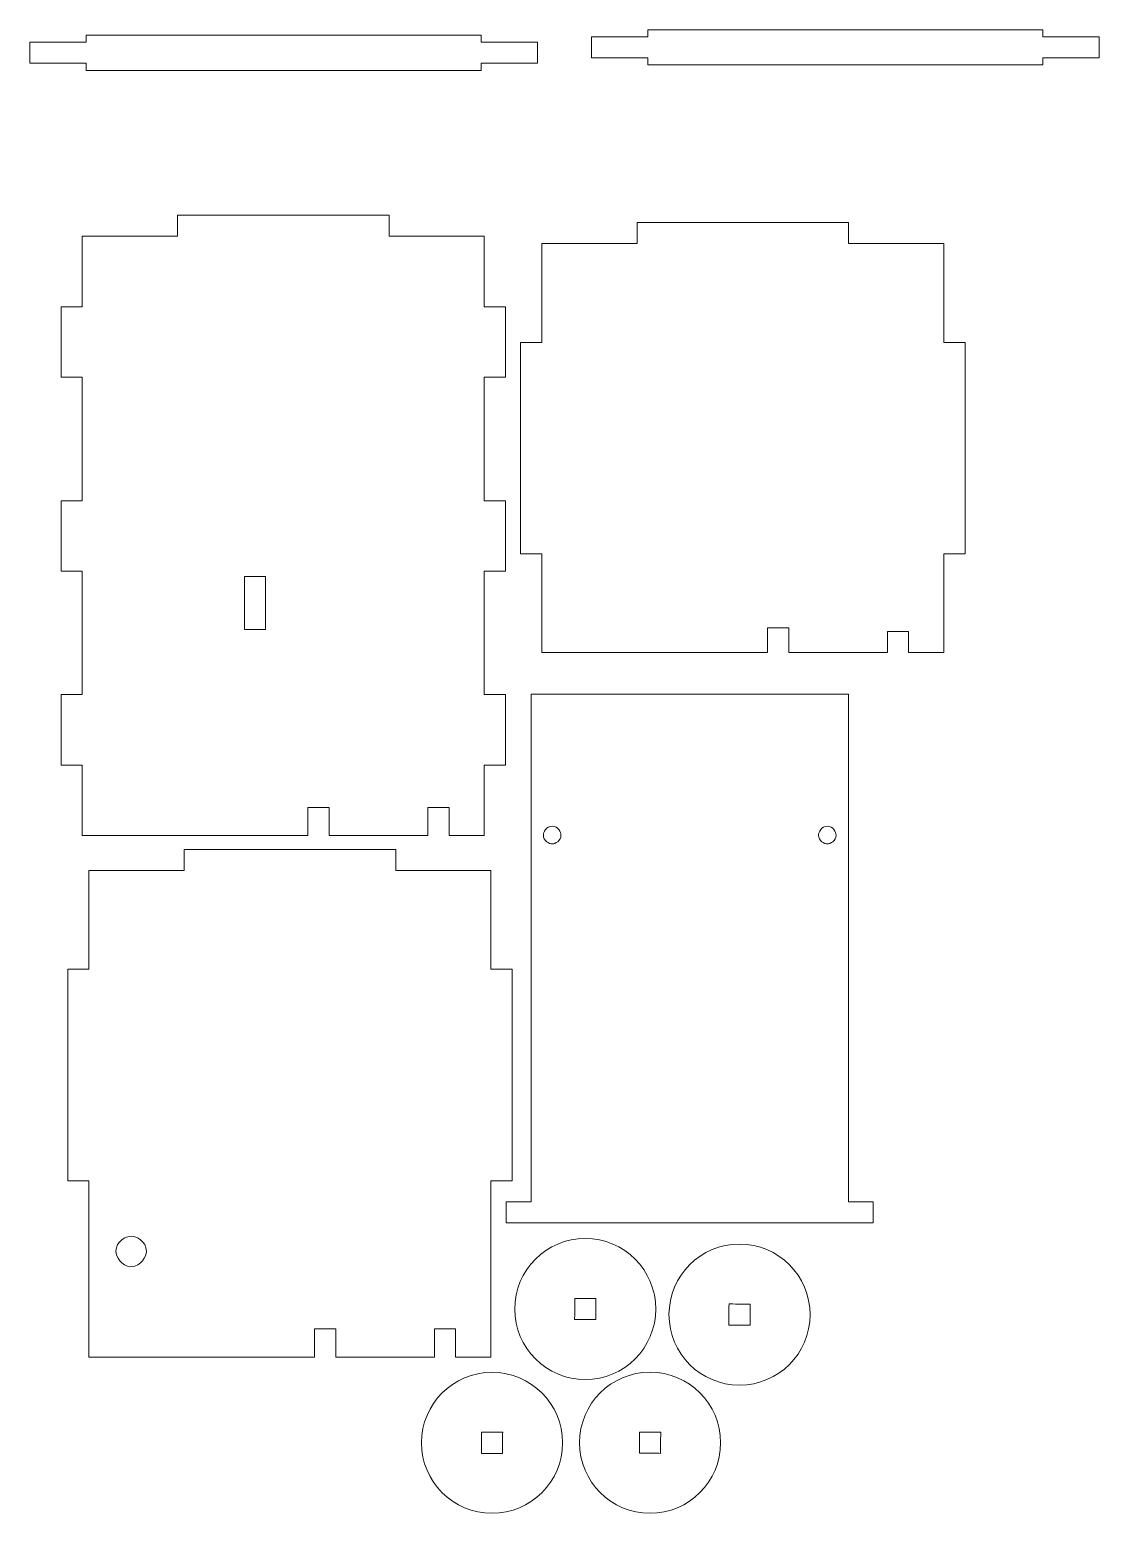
# Model space of a CAD drawing. Header units: millimetres. Extents: x -5059 to 5976, y -2595 to 3315.
# Drawn here: x 1035.9 to 1339.2, y -697.9 to -277.1 of the extents above; entities that cross this region are included whole.
import ezdxf

# ---------------------------------------------------------------- set-up
doc = ezdxf.new("R2010")
doc.units = ezdxf.units.MM
doc.header["$MEASUREMENT"] = 0
doc.layers.add('Make2D$visible$lines', color=7, linetype='Continuous')

msp = doc.modelspace()

# ---------------------------------------------------------------- linework, layer by layer
at = {"layer": 'Make2D$visible$lines', "color": 250, "lineweight": 9}
for centre in [(1193.4702, -639.926), (1237.1987, -641.5148), (1167.0303, -677.8798), (1211.8304, -677.8482)]:
    msp.add_ellipse(centre, major_axis=(20.0001, 0), ratio=0.999995, dxfattribs=at)
at = {"layer": 'Make2D$visible$lines', "color": 18, "lineweight": 9}
for points in [[(1323.2031, -277.0658), (1285.8698, -277.0658), (1229.8698, -277.0658), (1211.2031, -277.0658)], [(1211.2031, -277.0658), (1211.2031, -277.7325), (1211.2031, -278.7325), (1211.2031, -279.0658)], [(1323.2031, -279.0658), (1323.2031, -278.3992), (1323.2031, -277.3992), (1323.2031, -277.0658)], [(1051.9467, -280.5991), (1046.6134, -280.5991), (1038.6134, -280.5991), (1035.9467, -280.5991)], [(1035.9467, -280.5991), (1035.9467, -282.5991), (1035.9467, -285.5991), (1035.9467, -286.5991)], [(1163.9467, -278.5991), (1126.6134, -278.5991), (1070.6134, -278.5991), (1051.9467, -278.5991)], [(1051.9467, -278.5991), (1051.9467, -279.2657), (1051.9467, -280.2657), (1051.9467, -280.5991)], [(1163.9467, -280.5991), (1163.9467, -279.9324), (1163.9467, -278.9324), (1163.9467, -278.5991)], [(1179.9467, -280.5991), (1174.6134, -280.5991), (1166.6134, -280.5991), (1163.9467, -280.5991)], [(1179.9467, -286.5991), (1179.9467, -284.5991), (1179.9467, -281.5991), (1179.9467, -280.5991)], [(1211.2031, -279.0658), (1205.8698, -279.0658), (1197.8698, -279.0658), (1195.2031, -279.0658)], [(1195.2031, -279.0658), (1195.2031, -281.0658), (1195.2031, -284.0658), (1195.2031, -285.0658)], [(1339.2031, -279.0658), (1333.8698, -279.0658), (1325.8698, -279.0658), (1323.2031, -279.0658)], [(1339.2031, -285.0658), (1339.2031, -283.0658), (1339.2031, -280.0658), (1339.2031, -279.0658)], [(1195.2031, -285.0658), (1200.5365, -285.0658), (1208.5365, -285.0658), (1211.2031, -285.0658)], [(1211.2031, -285.0658), (1211.2031, -285.7325), (1211.2031, -286.7325), (1211.2031, -287.0658)], [(1323.2031, -287.0658), (1323.2031, -286.3992), (1323.2031, -285.3992), (1323.2031, -285.0658)], [(1323.2031, -285.0658), (1328.5365, -285.0658), (1336.5365, -285.0658), (1339.2031, -285.0658)], [(1035.9467, -286.5991), (1041.2801, -286.5991), (1049.2801, -286.5991), (1051.9467, -286.5991)], [(1051.9467, -286.5991), (1051.9467, -287.2657), (1051.9467, -288.2657), (1051.9467, -288.5991)], [(1051.9467, -288.5991), (1089.2801, -288.5991), (1145.2801, -288.5991), (1163.9467, -288.5991)], [(1163.9467, -288.5991), (1163.9467, -287.9324), (1163.9467, -286.9324), (1163.9467, -286.5991)], [(1163.9467, -286.5991), (1169.2801, -286.5991), (1177.2801, -286.5991), (1179.9467, -286.5991)], [(1211.2031, -287.0658), (1248.5365, -287.0658), (1304.5365, -287.0658), (1323.2031, -287.0658)], [(1077.8331, -329.6642), (1097.8331, -329.6642), (1127.8331, -329.6642), (1137.8331, -329.6642)], [(1077.8331, -335.6642), (1077.8331, -333.6642), (1077.8331, -330.6642), (1077.8331, -329.6642)], [(1137.8331, -329.6642), (1137.8331, -331.6642), (1137.8331, -334.6642), (1137.8331, -335.6642)], [(1208.1308, -331.7535), (1228.1308, -331.7535), (1258.1308, -331.7535), (1268.1308, -331.7535)], [(1208.1308, -337.7535), (1208.1308, -335.7535), (1208.1308, -332.7535), (1208.1308, -331.7535)], [(1268.1308, -331.7535), (1268.1308, -333.7535), (1268.1308, -336.7535), (1268.1308, -337.7535)], [(1077.8331, -335.6642), (1068.8331, -335.6642), (1055.3331, -335.6642), (1050.8331, -335.6642)], [(1050.8331, -335.6642), (1050.8331, -342.3309), (1050.8331, -352.3309), (1050.8331, -355.6642)], [(1164.8331, -335.6642), (1155.8331, -335.6642), (1142.3331, -335.6642), (1137.8331, -335.6642)], [(1164.8331, -355.6642), (1164.8331, -348.9975), (1164.8331, -338.9975), (1164.8331, -335.6642)], [(1208.1308, -337.7535), (1199.1308, -337.7535), (1185.6308, -337.7535), (1181.1308, -337.7535)], [(1181.1308, -337.7535), (1181.1308, -347.0868), (1181.1308, -361.0868), (1181.1308, -365.7535)], [(1295.1308, -337.7535), (1286.1308, -337.7535), (1272.6308, -337.7535), (1268.1308, -337.7535)], [(1295.1308, -365.7535), (1295.1308, -356.4202), (1295.1308, -342.4202), (1295.1308, -337.7535)], [(1044.8331, -355.6642), (1046.8331, -355.6642), (1049.8331, -355.6642), (1050.8331, -355.6642)], [(1044.8331, -375.6642), (1044.8331, -368.9975), (1044.8331, -358.9975), (1044.8331, -355.6642)], [(1164.8331, -355.6642), (1166.8331, -355.6642), (1169.8331, -355.6642), (1170.8331, -355.6642)], [(1170.8331, -355.6642), (1170.8331, -362.3309), (1170.8331, -372.3309), (1170.8331, -375.6642)], [(1175.1308, -365.7535), (1177.1308, -365.7535), (1180.1308, -365.7535), (1181.1308, -365.7535)], [(1175.1308, -425.7535), (1175.1308, -405.7535), (1175.1308, -375.7535), (1175.1308, -365.7535)], [(1295.1308, -365.7535), (1297.1308, -365.7535), (1300.1308, -365.7535), (1301.1308, -365.7535)], [(1301.1308, -365.7535), (1301.1308, -385.7535), (1301.1308, -415.7535), (1301.1308, -425.7535)], [(1050.8331, -375.6642), (1048.8331, -375.6642), (1045.8331, -375.6642), (1044.8331, -375.6642)], [(1050.8331, -375.6642), (1050.8331, -387.3309), (1050.8331, -404.8309), (1050.8331, -410.6642)], [(1170.8331, -375.6642), (1168.8331, -375.6642), (1165.8331, -375.6642), (1164.8331, -375.6642)], [(1164.8331, -410.6642), (1164.8331, -398.9975), (1164.8331, -381.4975), (1164.8331, -375.6642)], [(1044.8331, -410.6642), (1046.8331, -410.6642), (1049.8331, -410.6642), (1050.8331, -410.6642)], [(1044.8331, -430.6642), (1044.8331, -423.9975), (1044.8331, -413.9975), (1044.8331, -410.6642)], [(1164.8331, -410.6642), (1166.8331, -410.6642), (1169.8331, -410.6642), (1170.8331, -410.6642)], [(1170.8331, -410.6642), (1170.8331, -417.3309), (1170.8331, -427.3309), (1170.8331, -430.6642)], [(1181.1308, -425.7535), (1179.1308, -425.7535), (1176.1308, -425.7535), (1175.1308, -425.7535)], [(1181.1308, -425.7535), (1181.1308, -435.0868), (1181.1308, -449.0868), (1181.1308, -453.7535)], [(1301.1308, -425.7535), (1299.1308, -425.7535), (1296.1308, -425.7535), (1295.1308, -425.7535)], [(1295.1308, -453.7535), (1295.1308, -444.4202), (1295.1308, -430.4202), (1295.1308, -425.7535)], [(1050.8331, -430.6642), (1048.8331, -430.6642), (1045.8331, -430.6642), (1044.8331, -430.6642)], [(1050.8331, -430.6642), (1050.8331, -442.3309), (1050.8331, -459.8309), (1050.8331, -465.6642)], [(1096.8331, -432.1642), (1096.8331, -437.1642), (1096.8331, -444.6642), (1096.8331, -447.1642)], [(1102.8331, -432.1642), (1100.8331, -432.1642), (1097.8331, -432.1642), (1096.8331, -432.1642)], [(1102.8331, -447.1642), (1102.8331, -442.1642), (1102.8331, -434.6642), (1102.8331, -432.1642)], [(1170.8331, -430.6642), (1168.8331, -430.6642), (1165.8331, -430.6642), (1164.8331, -430.6642)], [(1164.8331, -465.6642), (1164.8331, -453.9975), (1164.8331, -436.4975), (1164.8331, -430.6642)], [(1096.8331, -447.1642), (1098.8331, -447.1642), (1101.8331, -447.1642), (1102.8331, -447.1642)], [(1251.1308, -446.7535), (1249.1308, -446.7535), (1246.1308, -446.7535), (1245.1308, -446.7535)], [(1245.1308, -446.7535), (1245.1308, -449.0868), (1245.1308, -452.5868), (1245.1308, -453.7535)], [(1251.1308, -453.7535), (1251.1308, -451.4202), (1251.1308, -447.9202), (1251.1308, -446.7535)], [(1285.1308, -447.7535), (1283.1308, -447.7535), (1280.1308, -447.7535), (1279.1308, -447.7535)], [(1279.1308, -447.7535), (1279.1308, -449.7535), (1279.1308, -452.7535), (1279.1308, -453.7535)], [(1285.1308, -453.7535), (1285.1308, -451.7535), (1285.1308, -448.7535), (1285.1308, -447.7535)], [(1181.1308, -453.7535), (1202.4641, -453.7535), (1234.4641, -453.7535), (1245.1308, -453.7535)], [(1251.1308, -453.7535), (1260.4641, -453.7535), (1274.4641, -453.7535), (1279.1308, -453.7535)], [(1285.1308, -453.7535), (1288.4641, -453.7535), (1293.4641, -453.7535), (1295.1308, -453.7535)], [(1044.8331, -465.6642), (1046.8331, -465.6642), (1049.8331, -465.6642), (1050.8331, -465.6642)], [(1044.8331, -485.6642), (1044.8331, -478.9975), (1044.8331, -468.9975), (1044.8331, -465.6642)], [(1164.8331, -465.6642), (1166.8331, -465.6642), (1169.8331, -465.6642), (1170.8331, -465.6642)], [(1170.8331, -465.6642), (1170.8331, -472.3309), (1170.8331, -482.3309), (1170.8331, -485.6642)], [(1178.0824, -465.5092), (1208.0824, -465.5092), (1253.0824, -465.5092), (1268.0824, -465.5092)], [(1178.0824, -465.5092), (1178.0824, -513.5092), (1178.0824, -585.5092), (1178.0824, -609.5092)], [(1268.0824, -465.5092), (1268.0824, -513.5092), (1268.0824, -585.5092), (1268.0824, -609.5092)], [(1050.8331, -485.6642), (1048.8331, -485.6642), (1045.8331, -485.6642), (1044.8331, -485.6642)], [(1050.8331, -485.6642), (1050.8331, -492.3309), (1050.8331, -502.3309), (1050.8331, -505.6642)], [(1170.8331, -485.6642), (1168.8331, -485.6642), (1165.8331, -485.6642), (1164.8331, -485.6642)], [(1164.8331, -505.6642), (1164.8331, -498.9975), (1164.8331, -488.9975), (1164.8331, -485.6642)], [(1120.8331, -497.6642), (1118.8331, -497.6642), (1115.8331, -497.6642), (1114.8331, -497.6642)], [(1114.8331, -497.6642), (1114.8331, -500.3309), (1114.8331, -504.3309), (1114.8331, -505.6642)], [(1120.8331, -505.6642), (1120.8331, -502.9975), (1120.8331, -498.9975), (1120.8331, -497.6642)], [(1154.8331, -497.6642), (1152.8331, -497.6642), (1149.8331, -497.6642), (1148.8331, -497.6642)], [(1148.8331, -497.6642), (1148.8331, -500.3309), (1148.8331, -504.3309), (1148.8331, -505.6642)], [(1154.8331, -505.6642), (1154.8331, -502.9975), (1154.8331, -498.9975), (1154.8331, -497.6642)], [(1050.8331, -505.6642), (1072.1665, -505.6642), (1104.1665, -505.6642), (1114.8331, -505.6642)], [(1120.8331, -505.6642), (1130.1665, -505.6642), (1144.1665, -505.6642), (1148.8331, -505.6642)], [(1154.8331, -505.6642), (1158.1665, -505.6642), (1163.1665, -505.6642), (1164.8331, -505.6642)], [(1079.7182, -509.5569), (1099.7182, -509.5569), (1129.7182, -509.5569), (1139.7182, -509.5569)], [(1079.7182, -515.5569), (1079.7182, -513.5569), (1079.7182, -510.5569), (1079.7182, -509.5569)], [(1139.7182, -509.5569), (1139.7182, -511.5569), (1139.7182, -514.5569), (1139.7182, -515.5569)], [(1079.7182, -515.5569), (1070.7182, -515.5569), (1057.2182, -515.5569), (1052.7182, -515.5569)], [(1052.7182, -515.5569), (1052.7182, -524.8902), (1052.7182, -538.8902), (1052.7182, -543.5569)], [(1166.7182, -515.5569), (1157.7182, -515.5569), (1144.2182, -515.5569), (1139.7182, -515.5569)], [(1166.7182, -543.5569), (1166.7182, -534.2236), (1166.7182, -520.2236), (1166.7182, -515.5569)], [(1046.7182, -543.5569), (1048.7182, -543.5569), (1051.7182, -543.5569), (1052.7182, -543.5569)], [(1046.7182, -603.5569), (1046.7182, -583.5569), (1046.7182, -553.5569), (1046.7182, -543.5569)], [(1166.7182, -543.5569), (1168.7182, -543.5569), (1171.7182, -543.5569), (1172.7182, -543.5569)], [(1172.7182, -543.5569), (1172.7182, -563.5569), (1172.7182, -593.5569), (1172.7182, -603.5569)], [(1052.7182, -603.5569), (1050.7182, -603.5569), (1047.7182, -603.5569), (1046.7182, -603.5569)], [(1052.7182, -603.5569), (1052.7182, -620.2236), (1052.7182, -645.2236), (1052.7182, -653.5569)], [(1172.7182, -603.5569), (1170.7182, -603.5569), (1167.7182, -603.5569), (1166.7182, -603.5569)], [(1166.7182, -653.5569), (1166.7182, -636.8902), (1166.7182, -611.8902), (1166.7182, -603.5569)], [(1171.0824, -615.5092), (1171.0824, -613.5092), (1171.0824, -610.5092), (1171.0824, -609.5092)], [(1171.0824, -609.5092), (1173.4157, -609.5092), (1176.9157, -609.5092), (1178.0824, -609.5092)], [(1268.0824, -609.5092), (1270.4157, -609.5092), (1273.9157, -609.5092), (1275.0824, -609.5092)], [(1275.0824, -609.5092), (1275.0824, -611.5092), (1275.0824, -614.5092), (1275.0824, -615.5092)], [(1275.0824, -615.5092), (1240.4157, -615.5092), (1188.4157, -615.5092), (1171.0824, -615.5092)], [(1190.486, -636.9102), (1190.4755, -638.9103), (1190.4597, -641.9102), (1190.4544, -642.9102)], [(1196.486, -636.9419), (1194.486, -636.9314), (1191.486, -636.9155), (1190.486, -636.9102)], [(1196.4543, -642.9418), (1196.4648, -640.9419), (1196.4807, -637.9419), (1196.486, -636.9419)], [(1234.2145, -638.499), (1234.204, -640.4991), (1234.1882, -643.499), (1234.1829, -644.499)], [(1240.2145, -638.5307), (1238.2145, -638.5202), (1235.2145, -638.5043), (1234.2145, -638.499)], [(1240.1828, -644.5306), (1240.1933, -642.5307), (1240.2092, -639.5307), (1240.2145, -638.5307)], [(1190.4544, -642.9102), (1192.4544, -642.9207), (1195.4542, -642.9366), (1196.4543, -642.9418)], [(1122.7182, -645.5569), (1120.7182, -645.5569), (1117.7182, -645.5569), (1116.7182, -645.5569)], [(1116.7182, -645.5569), (1116.7182, -648.2236), (1116.7182, -652.2236), (1116.7182, -653.5569)], [(1122.7182, -653.5569), (1122.7182, -650.8902), (1122.7182, -646.8902), (1122.7182, -645.5569)], [(1156.7182, -645.5569), (1154.7182, -645.5569), (1151.7182, -645.5569), (1150.7182, -645.5569)], [(1150.7182, -645.5569), (1150.7182, -648.2236), (1150.7182, -652.2236), (1150.7182, -653.5569)], [(1156.7182, -653.5569), (1156.7182, -650.8902), (1156.7182, -646.8902), (1156.7182, -645.5569)], [(1234.1829, -644.499), (1236.1829, -644.5095), (1239.1827, -644.5254), (1240.1828, -644.5306)], [(1052.7182, -653.5569), (1074.0515, -653.5569), (1106.0515, -653.5569), (1116.7182, -653.5569)], [(1122.7182, -653.5569), (1132.0515, -653.5569), (1146.0515, -653.5569), (1150.7182, -653.5569)], [(1156.7182, -653.5569), (1160.0515, -653.5569), (1165.0515, -653.5569), (1166.7182, -653.5569)], [(1164.0461, -674.864), (1164.0356, -676.8641), (1164.0198, -679.864), (1164.0145, -680.864)], [(1170.0461, -674.8957), (1168.0461, -674.8852), (1165.0461, -674.8693), (1164.0461, -674.864)], [(1170.0144, -680.8956), (1170.0249, -678.8957), (1170.0408, -675.8957), (1170.0461, -674.8957)], [(1208.8462, -674.8324), (1208.8357, -676.8325), (1208.8199, -679.8324), (1208.8146, -680.8324)], [(1214.8462, -674.8641), (1212.8462, -674.8536), (1209.8462, -674.8377), (1208.8462, -674.8324)], [(1214.8145, -680.864), (1214.825, -678.8641), (1214.8409, -675.8641), (1214.8462, -674.8641)], [(1164.0145, -680.864), (1166.0145, -680.8745), (1169.0143, -680.8904), (1170.0144, -680.8956)], [(1208.8146, -680.8324), (1210.8146, -680.8429), (1213.8144, -680.8588), (1214.8145, -680.864)]]:
    msp.add_open_spline(points, degree=3, dxfattribs=at)
for points in [[(1184.0824, -503.0092), (1182.4157, -503.0092), (1181.5824, -504.6758), (1181.5824, -505.5092), (1181.5824, -505.5092), (1181.5824, -507.1758), (1183.2491, -508.0092), (1184.0824, -508.0092)], [(1184.0824, -503.0092), (1185.7491, -503.0092), (1186.5824, -504.6758), (1186.5824, -505.5092), (1186.5824, -505.5092), (1186.5824, -507.1758), (1184.9157, -508.0092), (1184.0824, -508.0092)], [(1262.0824, -503.0092), (1260.4157, -503.0092), (1259.5824, -504.6758), (1259.5824, -505.5092), (1259.5824, -505.5092), (1259.5824, -507.1758), (1261.2491, -508.0092), (1262.0824, -508.0092)], [(1262.0824, -503.0092), (1263.7491, -503.0092), (1264.5824, -504.6758), (1264.5824, -505.5092), (1264.5824, -505.5092), (1264.5824, -507.1758), (1262.9157, -508.0092), (1262.0824, -508.0092)], [(1064.7182, -627.8569), (1061.8515, -627.8569), (1060.4182, -624.9902), (1060.4182, -623.5569), (1060.4182, -623.5569), (1060.4182, -620.6902), (1063.2849, -619.2569), (1064.7182, -619.2569)], [(1064.7182, -627.8569), (1067.5849, -627.8569), (1069.0182, -624.9902), (1069.0182, -623.5569), (1069.0182, -623.5569), (1069.0182, -620.6902), (1066.1515, -619.2569), (1064.7182, -619.2569)]]:
    msp.add_open_spline(points, degree=3, knots=[0, 0, 0, 0, 0.33333333, 0.33333333, 0.33333333, 0.33333333, 1, 1, 1, 1], dxfattribs=at)

doc.saveas('drawing.dxf')
